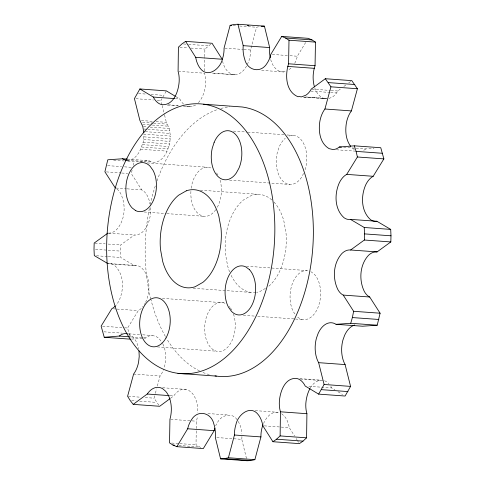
<?xml version="1.0" encoding="UTF-8"?>
<svg xmlns="http://www.w3.org/2000/svg" width="485" height="485" viewBox="0 0 485 485"><rect width="100%" height="100%" fill="white"/><g stroke="black" fill="none" stroke-linecap="round" stroke-linejoin="round"><path stroke-width="0.36" stroke-dasharray="2.42 1.82" d="M204.591 70.943L204.767 57.375M204.779 56.624L204.876 49.088L210.878 44.117M126.918 160.323A23.535 14.58 -85.9 0 0 140.341 149.786L143.172 142.129L143.942 134.175L170.417 136.085L169.647 144.039L166.816 151.696A23.535 14.58 -85.9 0 1 148.962 160.687L134.26 161.705L127.64 161.226M200.748 447.516L196.007 444.793L196.279 429.31M196.292 428.576L196.419 421.204A23.535 14.58 -85.9 0 0 197.48 416.069M145.633 302.3C150.696 291.23 150.574 275.826 140.965 267.277A20.685 12.81 -85.9 0 0 134.539 265.628L120.771 257.511L120.48 251.109L120.65 244.973L134.387 235.007A22.928 14.198 -85.9 0 0 142.96 231.618C149.586 224.779 151.344 214.461 150.283 205.276M132.078 170.223L131.368 173.703L141.778 189.908A20.685 12.81 -85.9 0 1 147.143 195.437L149.144 200.202L149.974 204.033M247.344 64.566L249.054 60.455A20.685 12.81 -85.9 0 0 250.545 49.991L256.595 27.251L259.275 26.633M158.825 405.169L154.066 398.179L155.23 393.887M155.424 393.171L156.582 388.879M157.358 386.018L160.074 375.996A22.928 14.198 -85.9 0 0 163.615 369.334M133.248 165.288L134.26 161.705M263.573 423.502C266.083 417.361 272.152 410.249 279.451 412.686M161.996 104.881L160.905 100.516L166.361 90.877M303.592 173.466L301.197 177.813A24.59 15.229 -85.9 0 1 282.585 180.82A24.59 15.229 -85.9 0 1 277.238 152.872L279.13 147.028A24.59 15.229 -85.9 0 1 285.265 138.316M294.692 63.299A20.685 12.81 -85.9 0 0 297.317 56.236L305.853 42.165M129.586 335.705L127.603 328.012L138.292 310.618A22.928 14.198 -85.9 0 0 143.057 306.453M328.885 98.473L332.164 97.206A20.685 12.81 -85.9 0 0 336.548 92.938L337.76 90.98L340.809 88.731M246.598 66.045C244.173 70.349 240.202 74.69 234.91 74.763L212.848 73.168M310.309 387.879C312.655 384.011 316.378 380.422 321.094 380.161M198.413 102.656C203.124 97.436 205.064 90.368 205.64 83.499A20.685 12.81 -85.9 0 0 204.561 73.205L178.819 71.35M290.97 68.124L288.108 70.289M343.859 86.482L346.296 84.681M348.733 82.88L351.17 81.086M170.665 398.179L173.709 395.93A23.535 14.58 -85.9 0 1 189.247 390.71L192.084 393.111A23.535 14.58 -85.9 0 1 197.777 412.759M265.453 288.399L260.19 291.4A49.173 30.458 -85.9 0 1 256.565 292.316M195.607 105.039L192.151 106.524L186.264 106.1M303.992 97.188L326.672 98.522M261.621 70.349L283.683 71.944L286.429 71.198M237.019 419.555C232.291 412.323 221.851 414.899 217.989 421.641A20.685 12.81 -85.9 0 0 215.722 425.8M356.16 148.246L365.72 148.937L373.99 148.271M131.465 339.118L145.755 337.972A20.685 12.81 -85.9 0 1 152.26 335.499L155.885 336.354L158.983 338.391L162.566 343.38M233.061 25.553L236.741 25.814M239.681 26.026L256.595 27.251M183.482 43.983L187.889 44.299M188.629 44.353L208.483 45.784M224.804 48.136L243.191 49.464M243.925 49.519L250.545 49.991M179.874 47.281L187.968 47.869M190.908 48.082L204.876 49.088M272.315 54.429L289.23 55.654M289.963 55.702L297.317 56.236M212.491 73.09L234.91 74.763M312.025 89.125L330.406 90.446M331.146 90.501L337.76 90.98M310.806 91.083L329.927 92.465M330.661 92.514L336.548 92.938M305.72 96.939L325.574 98.37M303.458 97.091L326.987 98.788M138.54 93.532L145.894 94.066M151.041 94.436L163.542 95.339M175.376 98.649L179.789 98.964A22.928 14.198 -85.9 0 0 183.7 104.184M135.903 98.71L153.551 99.983M157.231 100.249L160.905 100.516M168.319 104.79L178.177 105.518M167.301 105.087L178.328 105.882M183.482 106.251L192.151 106.524M141.365 120.535L152.393 121.329M156.073 121.596L166.367 122.335L169.265 128.47L170.417 136.085M142.499 122.353L152.799 123.093M153.533 123.148L167.507 124.154M142.736 124.354L151.562 124.991M152.296 125.045L168.477 126.209M233.388 131.095L246.992 132.078M247.744 132.132L284.016 134.745M287.035 134.963L293.079 135.4M143.524 126.615L146.47 126.827M150.144 127.094L169.265 128.47M144.118 129.04L147.058 129.252M147.792 129.307L169.853 130.901M145.239 131.647L170.241 133.454M343.659 147.343L355.426 148.192M336.414 149.768L355.535 151.144M143.899 136.849L170.368 138.758M143.639 139.516L170.114 141.426M143.172 142.129L169.647 144.039M142.499 144.645L168.974 146.555M141.638 147.028L168.107 148.937M140.595 149.234L167.07 151.144M127.634 159.147L148.962 160.687M127.088 160.226L152.09 162.026M113.666 160.22L123.966 160.959M147.234 162.912L207.683 167.276M107.64 165.634L121.614 166.64M124.554 166.852L131.908 167.386M229.538 180.117L289.981 184.476M106.367 171.902L121.074 172.963M121.808 173.018L127.694 173.442M200.335 190.156L259.269 194.406M116.042 188.047L126.336 188.792M127.07 188.847L141.778 189.908M144.136 211.987L166.046 213.57M166.804 213.624L204.585 216.346M108.652 233.152L134.387 235.007M94.908 243.118L105.203 243.858M108.149 244.07L120.65 244.973M95.478 249.308L120.48 251.109M246.447 266.198L306.89 270.563M96.503 255.765L107.531 256.559M108.264 256.613L120.771 257.511M109.731 263.616L136.206 265.525M134.539 265.628L108.07 263.719A20.685 12.81 -85.9 0 1 114.496 265.368C124.099 273.916 124.221 289.321 119.158 300.391A22.928 14.198 -85.9 0 1 115.09 306.235M193.272 288.254L252.206 292.503M162.372 298.354L223.573 302.773M243.343 315.274L254.68 316.093M257.699 316.311L294.722 318.984M295.48 319.039L303.792 319.639M113.29 308.812L116.23 309.024M116.964 309.078L138.292 310.618M102.602 326.211L123.924 327.751M124.663 327.799L127.603 328.012M103.905 331.813L122.293 333.14M128.731 333.801L139.759 334.595M142.699 334.808L152.26 335.499M131.047 336.911L142.814 337.76M143.548 337.815L145.755 337.972M157.376 346.921L216.31 351.176M299.766 378.621L322.846 380.288M300.5 379.046L319.621 380.422M308.89 386.296L331.685 387.945L334.88 389.867M133.599 374.087L160.074 375.996M162.578 387.733L186.107 389.431M170.035 395.663L173.709 395.93M128.325 396.324L140.826 397.227M145.239 397.542L154.066 398.179M131.647 400.598L136.055 400.913M139.735 401.18L156.649 402.398M255.237 410.607L278.311 412.335M207.932 413.535L227.786 414.966M264.295 425.866L289.296 427.667L294.547 435.966M170.684 419.343L191.272 420.828M192.005 420.883L196.419 421.204M216.795 437.543L241.797 439.343L246.513 458.61M171.738 443.041L179.092 443.569M179.826 443.623L196.007 444.793M178.88 445.497L199.468 446.982M234.552 74.684C231.448 74.648 228.823 72.695 226.847 70.458A22.928 14.198 -85.9 0 1 222.427 60.57M283.683 71.944C277.317 72.362 272.994 66.518 271.182 61.11A22.928 14.198 -85.9 0 1 270.46 58.612M186.913 106.148L188.629 106.621M128.701 334.28L129.41 334.444C134.666 337.275 137.619 343.016 138.589 348.763M324.58 98.673C319.366 97.218 316.19 92.344 314.607 87.476M354.444 149.689L351.607 147.452M175.952 96.654L179.789 98.964M338.075 391.795L342.555 394.493M310.776 271.588L314.292 274.219A24.59 15.229 -85.9 0 1 317.936 307.557A24.59 15.229 -85.9 0 1 296.941 316.517M281.658 413.741L284.628 416.451A22.928 14.198 -85.9 0 1 289.296 427.667M216.534 172.957L217.989 174.988M294.941 313.953L293.486 311.928A24.59 15.229 -85.9 0 1 292.382 283.579A24.59 15.229 -85.9 0 1 308.866 270.866M296.165 438.519L296.972 439.798M297.378 440.435L298.59 442.35M238.28 421.392L240.293 425.8A22.928 14.198 -85.9 0 1 241.839 433.693M162.875 343.98C165.949 350.134 166.179 357.348 165.07 364.023A22.928 14.198 -85.9 0 1 163.839 368.697M162.178 105.609L164.367 114.333M164.548 115.06L166.367 122.335M220.081 180.184A24.59 15.229 -85.9 0 1 216.91 207.956M215.795 209.684A24.59 15.229 -85.9 0 1 200.699 215.322L197.183 212.691A24.59 15.229 -85.9 0 1 190.92 191.072M191.199 188.228A24.59 15.229 -85.9 0 1 211.569 168.301M233.503 314.104A24.59 15.229 -85.9 0 1 222.93 350.643A24.59 15.229 -85.9 0 1 204.706 326.587A24.59 15.229 -85.9 0 1 225.483 303.513M229.211 306.435A24.59 15.229 -85.9 0 1 230.096 307.502M230.514 308.072A24.59 15.229 -85.9 0 1 231.866 310.279M108.501 233.139A22.928 14.198 -85.9 0 0 116.485 229.708C125.288 220.202 126.233 204.912 120.674 193.527A20.685 12.81 -85.9 0 0 115.303 187.998M289.09 136.042A24.59 15.229 -85.9 0 1 304.059 144.457A24.59 15.229 -85.9 0 1 304.889 170.338M145.045 303.428A22.928 14.198 -85.9 0 1 144.421 304.495M324.562 380.761A22.928 14.198 -85.9 0 1 328.757 383.665M330.837 386.412A22.928 14.198 -85.9 0 1 331.685 387.945M241.93 436.512A22.928 14.198 -85.9 0 1 241.797 439.343M365.72 148.937A20.685 12.81 -85.9 0 1 362.537 150.847M209.259 374.644A135.236 83.766 -85.9 0 1 202.184 372.147M199.414 370.867A135.236 83.766 -85.9 0 1 166.895 339.039M165.361 336.42A135.236 83.766 -85.9 0 1 151.053 300.027M150.859 299.275A135.236 83.766 -85.9 0 1 149.435 208.265M150.204 204.621A135.236 83.766 -85.9 0 1 155.764 184.47M156.988 180.917A135.236 83.766 -85.9 0 1 218.104 109.337M220.857 108.507A135.236 83.766 -85.9 0 1 229.654 106.827M271.782 199.929A49.173 30.458 -85.9 0 0 251.285 195.516L243.603 199.887A49.173 30.458 -85.9 0 0 225.476 254.043L227.659 266.089A49.173 30.458 -85.9 0 0 230.199 273.322M273.989 202.069A49.173 30.458 -85.9 0 1 283.816 220.82L285.998 232.867A49.173 30.458 -85.9 0 1 267.872 287.023M255.837 292.419A49.173 30.458 -85.9 0 1 230.496 274.001"/><path stroke-width="0.73" d="M138.971 350.879L139.219 356.487L138.595 362.113A22.928 14.198 -85.9 0 1 133.599 374.087L127.591 396.269L130.174 400.489L133.217 404.369L147.24 394.02A23.535 14.58 -85.9 0 1 162.778 388.8L165.609 391.201A23.535 14.58 -85.9 0 1 169.944 419.295L169.532 442.884L172.999 445.072L176.819 446.673L187.683 428.764A20.685 12.81 -85.9 0 1 191.52 419.731C197.68 409.201 211.375 412.608 213.818 423.89A22.928 14.198 -85.9 0 1 215.322 437.434L220.566 458.84L224.385 458.671L228.405 457.749L234.455 435.009A20.685 12.81 -85.9 0 1 235.946 424.545C237.765 414.845 250.393 404.417 258.153 414.542A22.928 14.198 -85.9 0 1 262.821 425.757L272.928 441.72L276.517 439.216L280.124 435.912L280.439 411.795A20.685 12.81 -85.9 0 1 279.36 401.501C280.027 391.844 284.731 377.766 296.371 378.379L298.087 378.852A22.928 14.198 -85.9 0 1 305.21 386.036L318.639 394.123L345.108 396.033L350.57 386.393L345.108 364.575A23.535 14.58 -85.9 0 1 342.956 339.943L344.659 335.214A23.535 14.58 -85.9 0 1 354.777 324.998M272.928 441.72L299.397 443.629L302.992 441.126L306.593 437.822L306.914 413.705A20.685 12.81 -85.9 0 1 305.835 403.411C306.241 398.24 307.496 393.092 309.994 388.521M350.716 146.385C345.696 139.765 345.077 130.835 346.405 122.887A22.928 14.198 -85.9 0 1 351.401 110.913L357.409 88.731L351.783 80.631L325.308 78.722L311.291 89.07L310.073 91.028A20.685 12.81 -85.9 0 1 305.689 95.296L301.252 96.927L299.099 96.46L298.105 96.764C285.604 91.756 284.931 74.878 288.581 63.796L288.993 40.206L285.532 38.018L281.706 36.417L270.842 54.326A20.685 12.81 -85.9 0 1 267.011 63.359C260.845 73.89 247.15 70.483 244.707 59.2A22.928 14.198 -85.9 0 1 243.203 45.657L237.959 24.25L234.14 24.42L230.12 25.341L224.07 48.088A20.685 12.81 -85.9 0 1 222.579 58.546C220.76 68.246 208.138 78.673 200.372 68.549A22.928 14.198 -85.9 0 1 195.704 57.333L185.603 41.37L182.008 43.874L178.407 47.178L178.086 71.295A20.685 12.81 -85.9 0 1 179.165 81.589C178.498 91.247 173.794 105.324 162.154 104.711L160.438 104.239A22.928 14.198 -85.9 0 1 153.315 97.055L139.892 88.967L134.43 98.607L139.892 120.425L142.79 126.561L143.857 132.86M314.432 86.845C312.461 79.958 312.764 72.483 315.056 65.705L315.468 42.116L312 39.928L308.181 38.327L281.706 36.417M318.639 394.123L324.095 384.484L318.633 362.665A23.535 14.58 -85.9 0 1 316.481 338.033L318.184 333.304A23.535 14.58 -85.9 0 1 336.038 324.313L350.74 323.295L352.359 317.566L353.632 311.297L343.222 295.092A20.685 12.81 -85.9 0 1 337.857 289.563C332.292 278.178 333.237 262.888 342.04 253.382A22.928 14.198 -85.9 0 1 350.613 249.993L364.35 240.026L364.52 233.891L364.229 227.489L350.461 219.372A20.685 12.81 -85.9 0 1 344.035 217.723C334.426 209.174 334.304 193.77 339.367 182.7A22.928 14.198 -85.9 0 1 346.708 174.382L357.396 156.988L356.093 151.381L354.286 145.821L339.245 147.028A20.685 12.81 -85.9 0 1 332.74 149.501L329.115 148.646C319.73 143.16 318.233 130.792 319.93 120.977A22.928 14.198 -85.9 0 1 324.926 109.004L330.934 86.821L325.308 78.722M336.038 324.313L362.513 326.223L377.215 325.205L380.101 313.207L369.697 297.002A20.685 12.81 -85.9 0 1 364.326 291.473C358.767 280.087 359.712 264.798 368.515 255.292A22.928 14.198 -85.9 0 1 377.081 251.903L390.825 241.936L390.995 235.801L390.704 229.399L376.93 221.281A20.685 12.81 -85.9 0 1 370.504 219.632C360.901 211.084 360.779 195.679 365.842 184.609A22.928 14.198 -85.9 0 1 373.183 176.291L383.871 158.898L380.761 147.731L354.286 145.821M220.566 458.84L247.041 460.75L250.86 460.58L254.88 459.659L260.93 436.912A20.685 12.81 -85.9 0 1 262.421 426.454L263.058 424.757M214.843 428.164A20.685 12.81 -85.9 0 0 214.158 430.674L203.294 448.583L176.819 446.673M170.053 398.628L159.692 406.278L133.217 404.369M107.919 233.097L94.175 243.064L94.005 249.199L94.296 255.601L107.44 263.349M115.09 306.235A22.928 14.198 -85.9 0 1 111.817 308.709L101.129 326.102L104.239 337.269L119.28 336.063L130.313 336.863M127.634 159.147L122.487 158.777L107.785 159.795L104.899 171.793L115.303 187.998M261.251 26.299L264.434 26.16L269.678 47.566A22.928 14.198 -85.9 0 0 270.309 57.964M237.959 24.25L264.434 26.16M247.374 25.372L248.847 25.481M230.12 25.341L231.594 25.444M285.532 38.018L312 39.928M288.993 40.206L315.468 42.116M185.603 41.37L212.072 43.28L222.178 59.243L195.704 57.333M243.203 45.657L269.678 47.566M288.581 63.796L315.056 65.705M287.787 66.415L314.256 68.324M328.351 82.602L354.826 84.511M330.934 86.821L357.409 88.731M139.892 88.967L166.361 90.877L175.315 96.272M324.926 109.004L351.401 110.913M153.315 97.055L174.642 98.594M203.579 104.202A135.236 83.766 -85.9 0 1 256.335 315.602A135.236 83.766 -85.9 0 1 112.356 296.499A135.236 83.766 -85.9 0 1 203.579 104.202L242.088 106.979A135.236 83.766 -85.9 0 1 312.273 253.74A135.236 83.766 -85.9 0 1 215.007 375.899M339.245 147.028L341.452 147.185M356.093 151.381L382.562 153.29M357.396 156.988L383.871 158.898M346.708 174.382L373.183 176.291M350.461 219.372L376.93 221.281M364.229 227.489L390.704 229.399M364.52 233.891L390.995 235.801M364.35 240.026L390.825 241.936M350.613 249.993L377.081 251.903M343.222 295.092L369.697 297.002M353.632 311.297L380.101 313.207M352.359 317.566L378.833 319.476M350.74 323.295L377.215 325.205M104.239 337.269L130.714 339.179M318.633 362.665L345.108 364.575M177.934 373.335L216.437 376.111M324.095 384.484L350.57 386.393M321.458 389.661L347.927 391.571M147.24 394.02L169.301 395.614M280.439 411.795L306.914 413.705M187.683 428.764L214.158 430.674M280.124 435.912L306.593 437.822M234.455 435.009L260.93 436.912M276.517 439.216L302.992 441.126M172.999 445.072L174.467 445.181M228.405 457.749L254.88 459.659M224.385 458.671L250.86 460.58M127.434 333.825L125.791 333.589A20.685 12.81 -85.9 0 0 119.28 336.063M126.918 160.323A23.535 14.58 -85.9 0 1 122.487 158.777M214.152 142.341L212.26 148.186A24.59 15.229 -85.9 0 0 217.601 176.128A24.59 15.229 -85.9 0 0 236.213 173.127L238.953 168.162A24.59 15.229 -85.9 0 0 235.504 134.369A24.59 15.229 -85.9 0 0 214.152 142.341M186.307 190.823L178.625 195.2A49.173 30.458 -85.9 0 0 160.499 249.357L162.681 261.403A49.173 30.458 -85.9 0 0 195.206 286.708L202.888 282.337A49.173 30.458 -85.9 0 0 221.014 228.18L218.832 216.134A49.173 30.458 -85.9 0 0 186.307 190.823M249.308 269.533L245.798 266.902A24.59 15.229 -85.9 0 0 227.962 277.499A24.59 15.229 -85.9 0 0 228.508 307.235L231.412 311.291A24.59 15.229 -85.9 0 0 252.764 303.325A24.59 15.229 -85.9 0 0 249.308 269.533M135.715 210.635L132.205 208.004A24.59 15.229 -85.9 0 1 128.749 174.212A24.59 15.229 -85.9 0 1 150.101 166.246L153.005 170.296A24.59 15.229 -85.9 0 1 153.551 200.038A24.59 15.229 -85.9 0 1 135.715 210.635M166.009 337.948A24.59 15.229 -85.9 0 0 158.595 298.087A24.59 15.229 -85.9 0 0 140.28 330.825A24.59 15.229 -85.9 0 0 166.009 337.948"/></g></svg>
